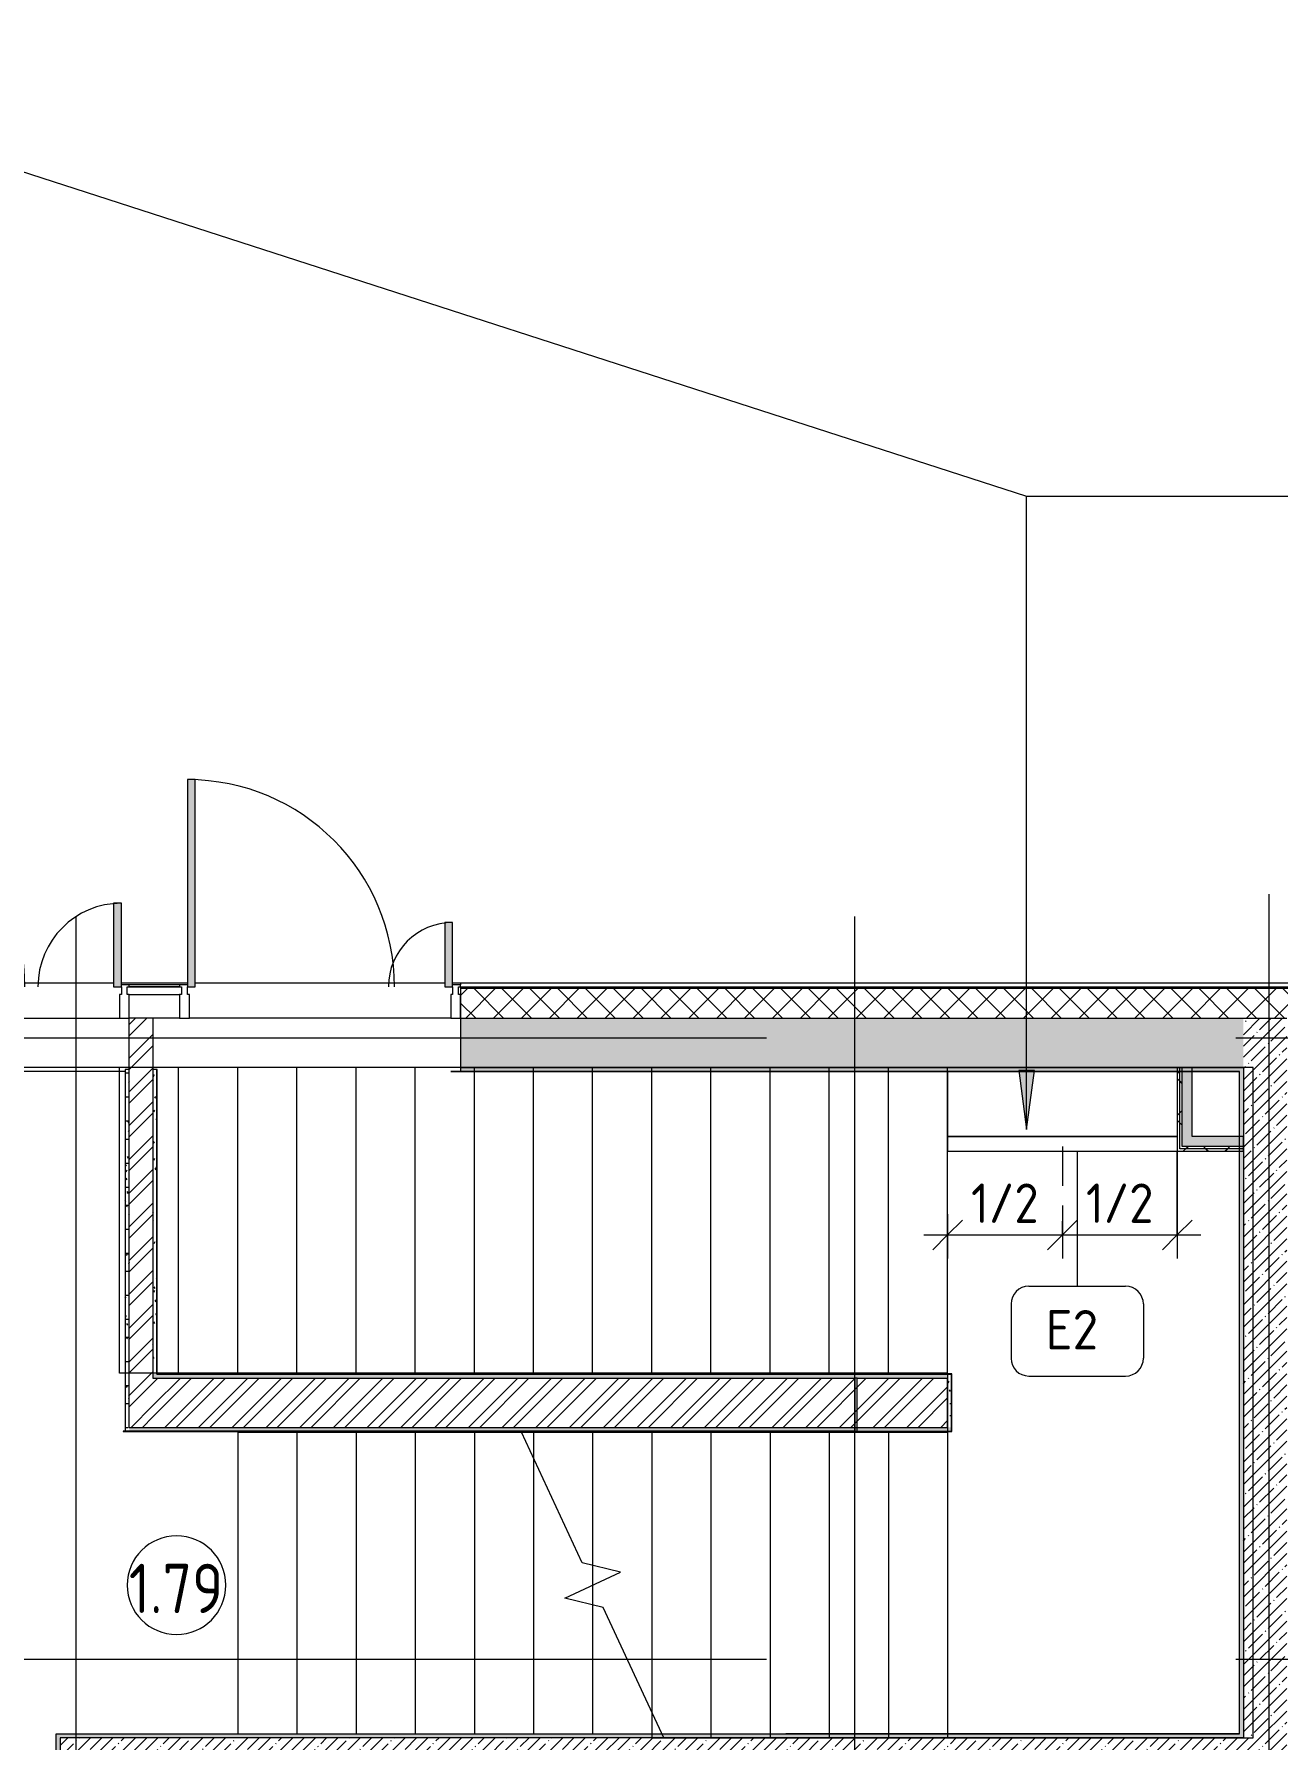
# Model space of a CAD drawing. Header units: millimetres. Extents: x -7229 to 196340, y -8553 to 29000.
# Drawn here: x 144664 to 150971, y 17740 to 26391 of the extents above; entities that cross this region are included whole.
import ezdxf

# ---------------------------------------------------------------- set-up
doc = ezdxf.new("R2010")
doc.units = ezdxf.units.MM
for name, pattern in [('200_ШТРИХ__ш1_п0_6_', [800, 500, -300]), ('ADSK_Штрих_ш2 п1', [300, 200, -100]), ('Осевая', [15875, 3175, -2381.25, 7937.5, -2381.25])]:
    doc.linetypes.add(name, pattern=pattern)
for name, color, linetype, lineweight in [('A-ANNO-DIMS', 7, 'Continuous', 9), ('A-ANNO-DIMS-100', 7, 'Continuous', 9), ('A-AREA-IDEN', 7, 'Continuous', 9), ('A-DETL-4', 7, 'ADSK_Штрих_ш2 п1', 9), ('A-DETL-MBND-1', 7, '200_ШТРИХ__ш1_п0_6_', 9), ('A-GLAZ-2', 7, 'Continuous', 9), ('A-GLAZ-CWMG-3', 7, 'Continuous', 9), ('A-WALL-1', 7, 'Continuous', 9), ('A-WALL-4', 7, 'Continuous', 13), ('G-ANNO-TEXT', 7, 'Continuous', 9), ('I-WALL-6', 7, 'Continuous', 9), ('S-STRS-2', 7, 'Continuous', 9), ('S-STRS-MBND-2', 7, 'Continuous', 9), ('Марки для знаков', 7, 'Continuous', 9), ('Оси', 7, 'Continuous', 9), ('Оси-2', 7, 'Осевая', 9)]:
    doc.layers.add(name, color=color, linetype=linetype, lineweight=lineweight)
for name, color, linetype, lineweight, true_color in [('A-DOOR-5', 7, 'Continuous', 9, 0xaaaaaa), ('A-DOOR-6', 7, 'Continuous', 9, 0xe2e2e2), ('A-FLOR-3', 7, 'Continuous', 9, 0xaaaaaa), ('I-WALL-1', 7, 'Continuous', 5, 0xe7e7e7), ('I-WALL-8', 9, 'Continuous', 9, 0x808080)]:
    doc.layers.add(name, color=color, linetype=linetype, lineweight=lineweight, true_color=true_color)
doc.styles.add('GOST Common', font='GOST_Common.ttf', dxfattribs={"width": 0.9, "height": 250})
doc.styles.add('GOST Common_1', font='GOST_Common.ttf', dxfattribs={"height": 200})
doc.styles.add('ISOCPEUR_2', font='isocpeur.ttf', dxfattribs={"width": 0.9, "height": 200})
doc.dimstyles.new('ISO-2_0_0_9К_Средний_округл2_1', dxfattribs={"dimscale": 304.8, "dimtxt": 199.196235, "dimasz": 0.492126, "dimexe": 0.393701, "dimexo": 0, "dimgap": 0, "dimtad": 1, "dimdec": 0, "dimrnd": 10, "dimzin": 0, "dimdsep": 46, "dimtxsty": 'ISOCPEUR_2', "dimblk1": 'OBLIQUE', "dimblk2": 'OBLIQUE', "dimsah": 1, "dimcen": 0.09, "dimdle": 0.393701, "dimazin": 0, "dimtfac": 1, "dimtdec": 4, "dimtix": 1, "dimtmove": 0, "dimatfit": 3, "dimfxl": 1, "dimtvp": 1, "dimtolj": 1, "dimtzin": 0, "dimarcsym": 2})
pattern_1 = [(45, (50216.3, 0), (-57.024626, 57.024626), []), (45, (50273.33, 0), (-57.024626, 57.024626), [100.806, -20.161, 3.353, -16.808])]
pattern_2 = [(45, (50216.3, 0), (-85.53659, 85.53659), []), (45, (50273.33, 0), (-85.53659, 85.53659), [])]
pattern_3 = [(0, (50216.302, 0), (121.92, 30.48), [10.058, -81.382, 10.058, -81.382, -487.68]), (0, (50216.302, 0), (121.92, 30.48), [-182.88, 10.058, -172.822, 10.058, -81.382, -213.36]), (0, (50216.302, 0), (121.92, 30.48), [-457.2, 10.058, -50.902, 10.058, -142.342]), (120, (50262.022, 15.24), (-87.356454, 90.345817), [10.058, -81.382, 10.058, -81.382, -487.68]), (120, (50262.022, 15.24), (-87.356454, 90.345817), [-182.88, 10.058, -172.822, 10.058, -81.382, -213.36]), (120, (50262.022, 15.24), (-87.356454, 90.345817), [-457.2, 10.058, -50.902, 10.058, -142.342]), (240, (50277.262, 76.2), (-34.563546, -120.825817), [10.058, -81.382, 10.058, -81.382, -487.68]), (240, (50277.262, 76.2), (-34.563546, -120.825817), [-182.88, 10.058, -172.822, 10.058, -81.382, -213.36]), (240, (50277.262, 76.2), (-34.563546, -120.825817), [-457.2, 10.058, -50.902, 10.058, -142.342])]
pattern_4 = [(45, (50216.3, 0), (-106.06602, 106.06602), []), (135, (50216.3, 0), (-106.06602, -106.06602), [])]

# ---------------------------------------------------------------- blocks, each defined once
blk = doc.blocks.new('DRS_ДПУ_распашная__2Ст_Прямоугольная1 - ВН-4_ Нр_ДО_1500х2200 глухая-26741401-План монтажа зашивок 1 этажа в осях 23_1-33 лист 3')
at = {"layer": 'A-DOOR-6'}
for points in [[(-770, 0), (-730, 0), (-730, 1050), (-770, 1050), (-770, 20)], [(770, 0), (770, 423.1), (730, 423.1), (730, 0)]]:
    blk.add_hatch(color=256, dxfattribs=at).paths.add_polyline_path(points)
at = {"layer": 'A-DOOR-5'}
for p, q in [((-770, 1050), (-770, 0)), ((-730, 1050), (-770, 1050)), ((-730, 0), (-730, 1050)), ((770, 423.1), (730, 423.1)), ((730, 423.1), (730, 0)), ((770, 0), (770, 423.1)), ((-770, 0), (-730, 0)), ((730, 0), (770, 0))]:
    blk.add_line(p, q, dxfattribs=at)
for centre, radius, start, end in [((-770, 0), 1050, 360, 90), ((770, 0), 423.1, 90, 180)]:
    blk.add_arc(centre, radius, start, end, dxfattribs=at)
blk = doc.blocks.new('Прямоугольный импост - Импост структурный с накладкой - 170мм-22855209-План монтажа зашивок 1 этажа в осях 23_1-33 лист 3')
at = {"layer": 'A-GLAZ-CWMG-3'}
for p, q in [((-50, 40), (-50, 160)), ((-50, 160), (0, 160)), ((0, 160), (0, 40)), ((-40, 40), (-50, 40)), ((-40, 0), (-40, 40)), ((-10, 40), (-10, 0)), ((0, 40), (-10, 40)), ((-10, 0), (0, 0)), ((0, 0), (0, -10)), ((0, -10), (-40, -10))]:
    blk.add_line(p, q, dxfattribs=at)
blk = doc.blocks.new('PNS_Панель прямоугольная - Нр_Металл - 40мм-23713233-План монтажа зашивок 1 этажа в осях 23_1-33 лист 3')
at = {"layer": 'A-GLAZ-2'}
for p, q in [((-137.5, 0), (137.5, 0)), ((127.5, 0), (-127.5, 0)), ((-127.5, -40), (127.5, -40))]:
    blk.add_line(p, q, dxfattribs=at)
blk = doc.blocks.new('Прямоугольный импост - Импост структурный с накладкой - 170мм-22855551-План монтажа зашивок 1 этажа в осях 23_1-33 лист 3')
at = {"layer": 'A-DETL-MBND-1'}
blk.add_line((95185, 21570), (94930, 21570), dxfattribs=at)
blk = doc.blocks.new('Прямоугольный импост - Импост структурный с накладкой - 170мм-22855665-План монтажа зашивок 1 этажа в осях 23_1-33 лист 3')
at = {"layer": 'A-GLAZ-CWMG-3'}
for p, q in [((-25, 40), (-25, 160)), ((-25, 160), (25, 160)), ((25, 160), (25, 40)), ((-15, 40), (-25, 40)), ((-25, -10), (-25, 0)), ((-25, 0), (-15, 0)), ((-15, 0), (-15, 40)), ((15, 40), (15, 0)), ((25, 40), (15, 40)), ((15, -10), (-25, -10))]:
    blk.add_line(p, q, dxfattribs=at)
blk = doc.blocks.new('Прямоугольный импост - Импост структурный с накладкой - 170мм-V173-План монтажа зашивок 1 этажа в осях 23_1-33 лист 3')
at = {"layer": 'A-GLAZ-CWMG-3'}
for p, q in [((-25, 40), (-25, 160)), ((-25, 160), (25, 160)), ((25, 160), (25, 40)), ((-15, 40), (-25, 40)), ((-15, 0), (-15, 40)), ((15, 40), (15, 0)), ((25, 40), (15, 40)), ((15, 0), (25, 0)), ((25, 0), (25, -10)), ((25, -10), (-15, -10))]:
    blk.add_line(p, q, dxfattribs=at)
blk = doc.blocks.new('DRS_ДПУ_распашная__2Ст_Прямоугольная1 - ВН-4_ Нр_ДО_1500х2200 глухая-26857260-План монтажа зашивок 1 этажа в осях 23_1-33 лист 3')
at = {"layer": 'A-DOOR-6'}
for points in [[(-672.5, 0), (-632.5, 0), (-632.5, 1050), (-672.5, 1050), (-672.5, 20)], [(632.5, 0), (672.5, 0), (672.5, 325.6), (632.5, 325.6), (632.5, 20)]]:
    blk.add_hatch(color=256, dxfattribs=at).paths.add_polyline_path(points)
at = {"layer": 'A-DOOR-5'}
for p, q in [((-672.5, 1050), (-672.5, 0)), ((-632.5, 1050), (-672.5, 1050)), ((-632.5, 0), (-632.5, 1050)), ((672.5, 325.6), (632.5, 325.6)), ((632.5, 325.6), (632.5, 0)), ((672.5, 0), (672.5, 325.6)), ((-672.5, 0), (-632.5, 0)), ((632.5, 0), (672.5, 0))]:
    blk.add_line(p, q, dxfattribs=at)
for centre, radius, start, end in [((-672.5, 0), 1050, 360, 90), ((672.5, 0), 325.6, 90, 180)]:
    blk.add_arc(centre, radius, start, end, dxfattribs=at)
blk = doc.blocks.new('Зашивка приборов отопления32 - Зашивка приборов отопления-33323791-План монтажа зашивок 1 этажа в осях 23_1-33 лист 3')
at = {"layer": 'A-WALL-1'}
for p, q in [((126595, 120), (125430, 120)), ((126595, 45), (126595, 120)), ((126595, 45), (125430, 45)), ((125430, 45), (126595, 45)), ((126595, -285), (126595, 45))]:
    blk.add_line(p, q, dxfattribs=at)
blk = doc.blocks.new('Марка_Помещения - Номер-25198446-План монтажа зашивок 1 этажа в осях 23_1-33 лист 3')
at = {"layer": 'A-AREA-IDEN'}
for start, end in [(360, 180), (180, 360)]:
    blk.add_arc((0, 0), 2.5, start, end, dxfattribs=at)
blk = doc.blocks.new('DIMBLOCK56-План монтажа зашивок 1 этажа в осях 23_1-33 лист 3')
at = {"layer": 'A-ANNO-DIMS-100'}
for p, q in [((149296.3, 20406.6), (149296.3, 20180.6)), ((149296.3, 20300.6), (149296.3, 20406.6)), ((149878.8, 20370), (149878.8, 20180.6)), ((149878.8, 20300.6), (149878.8, 20370)), ((149176.3, 20300.6), (149878.8, 20300.6))]:
    blk.add_line(p, q, dxfattribs=at)
at = {"layer": 'A-ANNO-DIMS-100', "lineweight": 20}
for p, q in [((149296.3, 20300.6), (149371.3, 20375.6)), ((149878.8, 20300.6), (149953.8, 20375.6)), ((149296.3, 20300.6), (149221.3, 20225.6)), ((149878.8, 20300.6), (149803.8, 20225.6))]:
    blk.add_line(p, q, dxfattribs=at)
at = {"layer": 'A-ANNO-DIMS-100', "color": 0, "insert": (149415.2, 20561.9), "char_height": 200, "width": 413.715, "attachment_point": 1, "line_spacing_factor": 1.149209, "style": 'ISOCPEUR_2'}
blk.add_mtext('1/2', dxfattribs=at)
blk = doc.blocks.new('_Oblique')
at = {"color": 0, "linetype": 'ByBlock', "lineweight": -2}
blk.add_line((-0.5, -0.5), (0.5, 0.5), dxfattribs=at)
blk = doc.blocks.new('DIMBLOCK57-План монтажа зашивок 1 этажа в осях 23_1-33 лист 3')
at = {"layer": 'A-ANNO-DIMS-100'}
for p, q in [((150461.3, 20725), (150461.3, 20180.6)), ((150461.3, 20300.6), (150461.3, 20725)), ((149878.8, 20370), (149878.8, 20180.6)), ((149878.8, 20300.6), (149878.8, 20370)), ((149878.8, 20300.6), (150581.3, 20300.6))]:
    blk.add_line(p, q, dxfattribs=at)
at = {"layer": 'A-ANNO-DIMS-100', "lineweight": 20}
for p, q in [((149878.8, 20300.6), (149953.8, 20375.6)), ((150461.3, 20300.6), (150536.3, 20375.6)), ((149878.8, 20300.6), (149803.8, 20225.6)), ((150461.3, 20300.6), (150386.3, 20225.6))]:
    blk.add_line(p, q, dxfattribs=at)
at = {"layer": 'A-ANNO-DIMS-100', "color": 0, "insert": (149997.7, 20561.9), "char_height": 200, "width": 413.715, "attachment_point": 1, "line_spacing_factor": 1.149209, "style": 'ISOCPEUR_2'}
blk.add_mtext('1/2', dxfattribs=at)
blk = doc.blocks.new('Марка_Знаки - В прямоуг_Наименование краткое-30718135-План монтажа зашивок 1 этажа в осях 23_1-33 лист 3')
at = {"layer": 'Марки для знаков'}
for p, q in [((-2.455, 2.278), (2.455, 2.278)), ((-3.355, 1.378), (-3.355, -1.384)), ((3.355, 1.378), (3.355, -1.378)), ((-2.461, -2.278), (2.455, -2.278))]:
    blk.add_line(p, q, dxfattribs=at)
for centre, radius, start, end in [((-2.455, 1.378), 0.9, 90, 180), ((2.455, 1.378), 0.9, 0, 90), ((-2.461, -1.384), 0.893, 180, 270), ((2.455, -1.378), 0.9, 270, 0)]:
    blk.add_arc(centre, radius, start, end, dxfattribs=at)

msp = doc.modelspace()

# ---------------------------------------------------------------- hatches: boundary and pattern name
at = {"layer": 'A-WALL-1'}
h = msp.add_hatch(dxfattribs=at)
h.set_pattern_fill('FP_144', color=256, style=0, pattern_type=2)
h.set_pattern_definition([(45, (50216.3, 0), (-70.71068, 70.71068), []), (135, (50216.3, 0), (-70.71068, -70.71068), [])])
h.paths.add_polyline_path([(150796.3, 21400), (151366.3, 21400), (151366.3, 21550), (146826.3, 21550), (146826.3, 21400), (150732.3, 21400)])
h.paths.add_polyline_path([(156266.3, 21400), (157066.3, 21400), (157066.3, 21550), (155766.3, 21550), (155766.3, 21400), (156050.6, 21400)])
h.paths.add_polyline_path([(157966.3, 21400), (159266.3, 21400), (159266.3, 21550), (157966.3, 21550), (157966.3, 21533.8)])
h.paths.add_polyline_path([(154866.3, 21400), (154866.3, 21550), (153666.3, 21550), (153666.3, 21400), (154721, 21400)])
h.paths.add_polyline_path([(160910.9, 21400), (161019.5, 21400), (160910.9, 21550), (160166.3, 21550), (160166.3, 21400), (160704, 21400)])
h.paths.add_polyline_path([(143386.3, 21400), (143526.3, 21400), (143526.3, 21550), (143276.3, 21550), (143276.3, 21400)])
h.paths.add_polyline_path([(161451.4, 21400), (161342.9, 21550), (161157.8, 21550), (161266.3, 21400), (161368.8, 21400)])
at = {"layer": 'G-ANNO-TEXT'}
msp.add_hatch(color=256, dxfattribs=at).paths.add_polyline_path([(149697.3, 20834.9), (149736.8, 21134.9), (149657.8, 21134.9)])
at = {"layer": 'I-WALL-1'}
for points in [[(150486.3, 20750), (150536.3, 20750), (150536.3, 21130), (150486.3, 21130), (150486.3, 20772.6)], [(150732.3, 20750), (150776.3, 20750), (150776.3, 20800), (150536.3, 20800), (150536.3, 20750), (150566.1, 20750)]]:
    msp.add_hatch(color=256, dxfattribs=at).paths.add_polyline_path(points)
at = {"layer": 'I-WALL-6'}
h = msp.add_hatch(dxfattribs=at)
h.set_pattern_fill('FP_141', color=256, style=0, pattern_type=2)
h.set_pattern_definition(pattern_1)
h.paths.add_polyline_path([(149402.8, 21150), (150796.3, 21150), (150796.3, 21400), (146826.3, 21400), (146826.3, 21150), (149296.3, 21150)])
h.paths.add_polyline_path([(143461.9, 21150), (143526.3, 21150), (143526.3, 21400), (143276.3, 21400), (143276.3, 21150), (143419.8, 21150)])
h = msp.add_hatch(dxfattribs=at)
h.set_pattern_fill('FP_165', color=256, style=0, pattern_type=2)
h.set_pattern_definition(pattern_2)
h.paths.add_polyline_path([(145146.3, 19325), (145266.3, 19325), (145266.3, 21400), (145146.3, 21400), (145146.3, 19391.6)])
h = msp.add_hatch(dxfattribs=at)
h.set_pattern_fill('FP_141', color=256, style=0, pattern_type=2)
h.set_pattern_definition(pattern_1)
h.paths.add_polyline_path([(151016.3, 17750), (151016.3, 21400), (150796.3, 21400), (150796.3, 17750), (150905.7, 17750)])
h = msp.add_hatch(dxfattribs=at)
h.set_pattern_fill('FP_185', color=256, style=0, pattern_type=2)
h.set_pattern_definition(pattern_4)
h.paths.add_polyline_path([(150461.3, 20725), (150473.8, 20725), (150473.8, 21130), (150461.3, 21130), (150461.3, 20765)])
h = msp.add_hatch(dxfattribs=at)
h.set_pattern_fill('FP_185', color=256, style=0, pattern_type=2)
h.set_pattern_definition(pattern_4)
h.paths.add_polyline_path([(150473.8, 20737.5), (150486.3, 20737.5), (150486.3, 21130), (150473.8, 21130), (150473.8, 20772.6)])
h = msp.add_hatch(dxfattribs=at)
h.set_pattern_fill('FP_185', color=256, style=0, pattern_type=2)
h.set_pattern_definition(pattern_4)
h.paths.add_polyline_path([(150776.3, 20725), (150776.3, 20737.5), (150473.8, 20737.5), (150473.8, 20725), (150732.3, 20725)])
h = msp.add_hatch(dxfattribs=at)
h.set_pattern_fill('FP_185', color=256, style=0, pattern_type=2)
h.set_pattern_definition(pattern_4)
h.paths.add_polyline_path([(150776.3, 20737.5), (150776.3, 20750), (150486.3, 20750), (150486.3, 20737.5), (150732.3, 20737.5)])
h = msp.add_hatch(dxfattribs=at)
h.set_pattern_fill('FP_165', color=256, style=0, pattern_type=2)
h.set_pattern_definition(pattern_2)
h.paths.add_polyline_path([(145266.3, 19325), (149296.3, 19325), (149296.3, 19575), (145266.3, 19575)])
h = msp.add_hatch(dxfattribs=at)
h.set_pattern_fill('FP_141', color=256, style=0, pattern_type=2)
h.set_pattern_definition(pattern_1)
h.paths.add_polyline_path([(144796.3, 13620), (145016.3, 13620), (145016.3, 17750), (144796.3, 17750), (144796.3, 14835.1)])
h = msp.add_hatch(dxfattribs=at)
h.set_pattern_fill('FP_141', color=256, style=0, pattern_type=2)
h.set_pattern_definition(pattern_1)
h.paths.add_polyline_path([(148736.3, 17530), (151016.3, 17530), (151016.3, 17750), (145016.3, 17750), (145016.3, 17530), (148073.2, 17530)])
at = {"layer": 'I-WALL-8'}
h = msp.add_hatch(dxfattribs=at)
h.set_pattern_fill('FP_184', color=256, style=0, pattern_type=2)
h.set_pattern_definition(pattern_3)
h.paths.add_polyline_path([(145126.3, 19305), (145146.3, 19305), (145146.3, 21140), (145126.3, 21140), (145126.3, 19325)])
h = msp.add_hatch(dxfattribs=at)
h.set_pattern_fill('FP_184', color=256, style=0, pattern_type=2)
h.set_pattern_definition(pattern_3)
h.paths.add_polyline_path([(145275.9, 19595), (145286.3, 19596), (145286.3, 21140), (145266.3, 21140), (145266.3, 19595)])
h = msp.add_hatch(dxfattribs=at)
h.set_pattern_fill('FP_184', color=256, style=0, pattern_type=2)
h.set_pattern_definition(pattern_3)
h.paths.add_polyline_path([(150775.3, 21130), (150776.3, 21130), (150776.3, 21150), (146826.3, 21150), (146826.3, 21130), (150732.3, 21130)])
h = msp.add_hatch(dxfattribs=at)
h.set_pattern_fill('FP_184', color=256, style=0, pattern_type=2)
h.set_pattern_definition(pattern_3)
h.paths.add_polyline_path([(150796.3, 17770), (150796.3, 21150), (150776.3, 21150), (150776.3, 17770), (150791.2, 17770)])
h = msp.add_hatch(dxfattribs=at)
h.set_pattern_fill('FP_184', color=256, style=0, pattern_type=2)
h.set_pattern_definition(pattern_3)
h.paths.add_polyline_path([(147496.3, 19575), (149296.3, 19575), (149296.3, 19595), (145266.3, 19595), (145266.3, 19575), (147196.3, 19575)])
h = msp.add_hatch(dxfattribs=at)
h.set_pattern_fill('FP_184', color=256, style=0, pattern_type=2)
h.set_pattern_definition(pattern_3)
h.paths.add_polyline_path([(149316.3, 19325), (149316.3, 19595), (149296.3, 19595), (149296.3, 19325)])
h = msp.add_hatch(dxfattribs=at)
h.set_pattern_fill('FP_184', color=256, style=0, pattern_type=2)
h.set_pattern_definition(pattern_3)
h.paths.add_polyline_path([(149316.3, 19305), (149316.3, 19325), (145146.3, 19325), (145146.3, 19305), (149296.3, 19305)])
h = msp.add_hatch(dxfattribs=at)
h.set_pattern_fill('FP_184', color=256, style=0, pattern_type=2)
h.set_pattern_definition(pattern_3)
h.paths.add_polyline_path([(144796.3, 13640), (144796.3, 17770), (144776.3, 17770), (144776.3, 13640)])
h = msp.add_hatch(dxfattribs=at)
h.set_pattern_fill('FP_184', color=256, style=0, pattern_type=2)
h.set_pattern_definition(pattern_3)
h.paths.add_polyline_path([(148073.2, 17750), (150796.3, 17750), (150796.3, 17770), (144796.3, 17770), (144796.3, 17750), (147936.3, 17750)])

# ---------------------------------------------------------------- linework, layer by layer
at = {"layer": 'A-DETL-4'}
msp.add_line((149878.8, 20750), (149878.8, 20370), dxfattribs=at)
at = {"layer": 'A-FLOR-3'}
for p, q in [((145401.3, 21400), (145266.3, 21400)), ((146776.3, 21400), (145451.3, 21400)), ((145146.3, 21150), (143526.3, 21150)), ((145126.3, 21130), (143526.3, 21130)), ((146896.3, 21129.5), (146826.3, 21129.5)), ((146896.3, 19595.5), (146896.3, 21129.5)), ((145286.3, 19595.5), (146896.3, 19595.5)), ((145706.3, 19300), (145706.3, 19304)), ((145996.3, 19300), (145996.3, 19305)), ((146011.3, 19300), (146011.3, 19305)), ((144776.3, 17770.5), (145696.3, 17770.5))]:
    msp.add_line(p, q, dxfattribs=at)
at = {"layer": 'A-WALL-1'}
for p, q in [((143606.3, 21580), (145066.3, 21580)), ((145106.3, 21580), (145441.3, 21580)), ((145481.3, 21580), (146746.3, 21580)), ((146786.3, 21580), (161358.2, 21580)), ((146826.3, 21580), (146826.3, 21570)), ((146826.3, 21560), (146826.3, 21400)), ((155766.3, 21558), (146826.3, 21558)), ((150796.3, 21400), (151016.3, 21400))]:
    msp.add_line(p, q, dxfattribs=at)
at = {"layer": 'A-WALL-4'}
for p, q in [((151366.3, 21553), (146826.3, 21553)), ((151366.3, 21550), (146826.3, 21550)), ((146826.3, 21400), (150796.3, 21400)), ((145286.3, 19595), (145286.3, 21140)), ((150473.8, 20737.5), (150473.8, 21150)), ((150486.3, 20750), (150486.3, 21150)), ((150776.3, 21130), (150775.3, 21130)), ((150775.3, 21129), (150775.3, 21130)), ((150776.3, 17770), (150776.3, 21130)), ((150796.3, 20725), (150796.3, 20800)), ((150796.3, 20737.5), (150473.8, 20737.5)), ((150796.3, 20750), (150486.3, 20750)), ((145286.3, 19595), (148826.3, 19595)), ((148837.3, 19575), (148826.3, 19575)), ((149296.3, 19325), (149296.3, 19575)), ((148826.3, 19305), (148837.3, 19305)), ((144776.3, 13640), (144776.3, 17771)), ((150776.3, 17770), (148476.7, 17770)), ((150775.3, 17771), (150776.3, 17771))]:
    msp.add_line(p, q, dxfattribs=at)
at = {"layer": 'G-ANNO-TEXT'}
for p, q in [((142445.3, 26391), (149697.3, 24047.8)), ((149697.3, 24047.8), (162509.3, 24047.8)), ((149697.3, 24047.8), (162509.3, 24047.8)), ((149697.3, 20834.9), (149697.3, 24047.8)), ((149736.8, 21134.9), (149657.8, 21134.9)), ((149657.8, 21134.9), (149697.3, 20834.9)), ((149697.3, 20834.9), (149736.8, 21134.9))]:
    msp.add_line(p, q, dxfattribs=at)
at = {"layer": 'I-WALL-6'}
for p, q in [((143576.3, 21400), (145096.3, 21400)), ((145266.3, 21400), (145146.3, 21400)), ((145146.3, 19325), (145146.3, 21400)), ((145266.3, 21400), (145266.3, 19575)), ((146826.3, 21400), (146826.3, 21130)), ((145146.3, 21140), (145125.3, 21140)), ((145125.3, 21140), (145125.3, 19304)), ((145126.3, 21140), (145126.3, 19305)), ((145287.3, 21140), (145266.3, 21140)), ((145287.3, 19595), (145287.3, 21140)), ((146776.3, 21130), (150775.3, 21130)), ((146776.3, 21130), (146776.3, 21129)), ((150775.8, 21129), (146776.3, 21129)), ((146826.3, 21150), (150796.3, 21150)), ((149289.8, 21129), (149289.8, 21130)), ((150461.3, 21150), (150461.3, 20725)), ((150536.3, 20800), (150536.3, 21150)), ((150775.3, 21129), (150775.3, 17771)), ((150775.8, 21130), (150775.8, 21129)), ((150796.3, 21150), (150796.3, 17750)), ((150796.3, 20800), (150536.3, 20800)), ((150461.3, 20725), (150796.3, 20725)), ((145266.3, 19575), (148826.3, 19575)), ((149317.3, 19596), (145286.3, 19596)), ((148826.3, 19595), (148826.3, 19596)), ((148826.3, 19595), (149316.3, 19595)), ((148826.3, 19575), (148826.3, 19305)), ((148837.3, 19575), (149296.3, 19575)), ((148837.3, 19304), (148837.3, 19575)), ((149316.3, 19305), (149316.3, 19595)), ((149317.3, 19304), (149317.3, 19596)), ((145125.3, 19305), (145115.3, 19305)), ((145115.3, 19305), (145115.3, 19304)), ((145115.3, 19304), (149317.3, 19304)), ((148826.3, 19305), (145126.3, 19305)), ((145146.3, 19325), (149296.3, 19325)), ((148837.3, 19305), (149316.3, 19305)), ((144775.3, 17771), (150775.3, 17771)), ((144775.3, 13641), (144775.3, 17771)), ((144775.3, 17770), (148476.7, 17770)), ((144775.8, 17770), (144775.8, 17771)), ((144796.3, 17750), (144796.3, 13620)), ((150796.3, 17750), (144796.3, 17750)), ((145334.9, 17771), (145334.9, 17770)), ((145934.9, 17770), (145934.9, 17771)), ((148476.7, 17771), (148476.7, 17770)), ((149292, 17770), (149292, 17771))]:
    msp.add_line(p, q, dxfattribs=at)
at = {"layer": 'S-STRS-2'}
for p, q in [((146896.3, 19600), (146896.3, 21130)), ((147196.3, 19600), (147196.3, 21130)), ((147196.3, 19600), (147196.3, 21130)), ((147496.3, 19600), (147496.3, 21130)), ((147496.3, 19600), (147496.3, 21130)), ((147796.3, 19600), (147796.3, 21130)), ((147796.3, 19600), (147796.3, 21130)), ((148096.3, 19600), (148096.3, 21130)), ((148096.3, 19600), (148096.3, 21130)), ((148396.3, 19600), (148396.3, 21130)), ((148396.3, 19600), (148396.3, 21130)), ((148696.3, 19600), (148696.3, 21130)), ((148696.3, 19600), (148696.3, 21130)), ((148996.3, 19600), (148996.3, 21130)), ((148996.3, 19600), (148996.3, 21130)), ((149296.3, 19600), (149296.3, 20725)), ((149296.3, 19600), (149296.3, 20725)), ((147196.3, 19600), (146896.3, 19600)), ((147496.3, 19600), (147196.3, 19600)), ((147796.3, 19600), (147496.3, 19600)), ((148096.3, 19600), (147796.3, 19600)), ((148396.3, 19600), (148096.3, 19600)), ((148696.3, 19600), (148396.3, 19600)), ((148996.3, 19600), (148696.3, 19600)), ((149296.3, 19600), (148996.3, 19600)), ((149296.3, 19600), (149296.3, 19595)), ((145696.3, 19300), (145696.3, 17770)), ((145696.3, 19300), (145996.3, 19300)), ((145696.3, 19300), (145696.3, 17770)), ((145996.3, 19300), (146296.3, 19300)), ((145996.3, 19300), (145996.3, 17770)), ((145996.3, 19300), (145996.3, 17770)), ((146296.3, 19300), (146596.3, 19300)), ((146296.3, 19300), (146296.3, 17770)), ((146296.3, 19300), (146296.3, 17770)), ((146596.3, 19300), (146896.3, 19300)), ((146596.3, 19300), (146596.3, 17770)), ((146596.3, 19300), (146596.3, 17770)), ((146896.3, 19300), (147134.9, 19300)), ((146896.3, 19300), (146896.3, 17770)), ((146896.3, 19300), (146896.3, 17770)), ((147134.9, 19300), (147196.3, 19300)), ((147196.3, 19300), (147496.3, 19300)), ((147196.3, 19300), (147196.3, 19168.4)), ((147196.3, 19300), (147196.3, 19168.4)), ((147496.3, 19300), (147796.3, 19300)), ((147496.3, 19300), (147496.3, 18625.4)), ((147496.3, 19300), (147496.3, 18625.4)), ((147796.3, 19300), (148096.3, 19300)), ((147796.3, 19300), (147796.3, 17881.6)), ((147796.3, 19300), (147796.3, 17881.6)), ((148096.3, 19300), (148396.3, 19300)), ((148096.3, 19300), (148096.3, 17770)), ((148096.3, 19300), (148096.3, 17770)), ((148396.3, 19300), (148696.3, 19300)), ((148396.3, 19300), (148396.3, 17770)), ((148396.3, 19300), (148396.3, 17770)), ((148696.3, 19300), (148996.3, 19300)), ((148696.3, 19300), (148696.3, 17770)), ((148696.3, 19300), (148696.3, 17770)), ((148996.3, 19300), (149296.3, 19300)), ((148996.3, 19300), (148996.3, 17770)), ((148996.3, 19300), (148996.3, 17770)), ((149296.3, 19305), (149296.3, 19300)), ((149296.3, 19300), (149296.3, 17770)), ((147196.3, 19168.4), (147196.3, 17770)), ((147196.3, 19168.4), (147196.3, 17770)), ((147496.3, 18625.4), (147496.3, 18525)), ((147496.3, 18625.4), (147496.3, 18525)), ((147496.3, 18525), (147496.3, 18424.6)), ((147496.3, 18525), (147496.3, 18424.6)), ((147496.3, 18424.6), (147496.3, 17770)), ((147496.3, 18424.6), (147496.3, 17770)), ((147796.3, 17881.6), (147796.3, 17750)), ((147796.3, 17881.6), (147796.3, 17750)), ((147796.3, 17750), (147857.7, 17750))]:
    msp.add_line(p, q, dxfattribs=at)
at = {"layer": 'S-STRS-MBND-2'}
for p, q in [((145096.3, 19600), (145096.3, 21150)), ((149296.3, 21150), (145096.3, 21150)), ((145396.3, 19600), (145396.3, 21150)), ((145396.3, 19600), (145396.3, 21150)), ((145696.3, 19600), (145696.3, 21150)), ((145696.3, 19600), (145696.3, 21150)), ((145996.3, 19600), (145996.3, 21150)), ((145996.3, 19600), (145996.3, 21150)), ((146296.3, 19600), (146296.3, 21150)), ((146296.3, 19600), (146296.3, 21150)), ((146596.3, 19600), (146596.3, 21150)), ((146596.3, 19600), (146596.3, 21150)), ((146896.3, 19600), (146896.3, 21150)), ((146896.3, 19600), (146896.3, 21150)), ((147196.3, 19600), (147196.3, 21150)), ((147196.3, 19600), (147196.3, 21150)), ((147496.3, 19600), (147496.3, 21150)), ((147496.3, 19600), (147496.3, 21150)), ((147796.3, 19600), (147796.3, 21150)), ((147796.3, 19600), (147796.3, 21150)), ((148096.3, 19600), (148096.3, 21150)), ((148096.3, 19600), (148096.3, 21150)), ((148396.3, 19600), (148396.3, 21150)), ((148396.3, 19600), (148396.3, 21150)), ((148696.3, 19600), (148696.3, 21150)), ((148696.3, 19600), (148696.3, 21150)), ((148996.3, 19600), (148996.3, 21150)), ((148996.3, 19600), (148996.3, 21150)), ((150846.3, 21150), (149296.3, 21150)), ((149296.3, 19600), (149296.3, 21150)), ((149296.3, 19600), (149296.3, 21150)), ((150846.3, 17750), (150846.3, 21150)), ((149296.3, 19600), (145096.3, 19600)), ((149296.3, 19600), (149296.3, 19300)), ((147134.9, 19300), (149296.3, 19300)), ((147443.5, 18638.3), (147134.9, 19300)), ((147196.3, 19300), (147196.3, 19168.4)), ((147196.3, 19300), (147196.3, 19168.4)), ((147496.3, 19300), (147496.3, 18625.4)), ((147496.3, 19300), (147496.3, 18625.4)), ((147796.3, 19300), (147796.3, 17881.6)), ((147796.3, 19300), (147796.3, 17881.6)), ((148096.3, 19300), (148096.3, 17750)), ((148096.3, 19300), (148096.3, 17750)), ((148396.3, 19300), (148396.3, 17750)), ((148396.3, 19300), (148396.3, 17750)), ((148696.3, 19300), (148696.3, 17750)), ((148696.3, 19300), (148696.3, 17750)), ((148996.3, 19300), (148996.3, 17750)), ((148996.3, 19300), (148996.3, 17750)), ((149296.3, 19300), (149296.3, 17750)), ((149296.3, 19300), (149296.3, 17750)), ((147637.9, 18591), (147443.5, 18638.3)), ((147354.7, 18459), (147637.9, 18591)), ((147496.3, 18525), (147496.3, 18424.6)), ((147496.3, 18525), (147496.3, 18424.6)), ((147549.1, 18411.7), (147354.7, 18459)), ((147857.7, 17750), (147549.1, 18411.7)), ((147857.7, 17750), (149296.3, 17750)), ((149296.3, 17750), (150846.3, 17750))]:
    msp.add_line(p, q, dxfattribs=at)
at = {"layer": 'Марки для знаков'}
msp.add_line((149953.7, 20721.8), (149953.7, 20040.9), dxfattribs=at)
at = {"layer": 'Оси'}
for p, q in [((150926.3, 19528.3), (150926.3, 22028.3)), ((144876.3, 19415.1), (144876.3, 21915.1)), ((148826.3, 19415.1), (148826.3, 21915.1))]:
    msp.add_line(p, q, dxfattribs=at)
at = {"layer": 'Оси-2'}
for p, q in [((134883.9, 21300), (172796.3, 21300)), ((150926.3, 593.7), (150926.3, 19528.3)), ((144876.3, 593.7), (144876.3, 19415.1)), ((148826.3, 593.7), (148826.3, 19415.1)), ((134883.9, 18150), (172976.3, 18150))]:
    msp.add_line(p, q, dxfattribs=at)

# ---------------------------------------------------------------- block references
at = {"layer": 'A-AREA-IDEN', "xscale": 99.99999999999993, "yscale": 99.99999999999993, "zscale": 99.99999999999993}
msp.add_blockref('Марка_Помещения - Номер-25198446-План монтажа зашивок 1 этажа в осях 23_1-33 лист 3', (145386, 18524.7), dxfattribs=at)
at = {"layer": 'A-DETL-MBND-1'}
msp.add_blockref('Прямоугольный импост - Импост структурный с накладкой - 170мм-22855551-План монтажа зашивок 1 этажа в осях 23_1-33 лист 3', (50216.3, 0), dxfattribs=at)
at = {"layer": 'A-DOOR-5'}
for name, p in [('DRS_ДПУ_распашная__2Ст_Прямоугольная1 - ВН-4_ Нр_ДО_1500х2200 глухая-26741401-План монтажа зашивок 1 этажа в осях 23_1-33 лист 3', (144336.3, 21560)), ('DRS_ДПУ_распашная__2Ст_Прямоугольная1 - ВН-4_ Нр_ДО_1500х2200 глухая-26857260-План монтажа зашивок 1 этажа в осях 23_1-33 лист 3', (146113.8, 21560))]:
    msp.add_blockref(name, p, dxfattribs=at)
at = {"layer": 'A-GLAZ-2'}
msp.add_blockref('PNS_Панель прямоугольная - Нр_Металл - 40мм-23713233-План монтажа зашивок 1 этажа в осях 23_1-33 лист 3', (145273.8, 21560), dxfattribs=at)
at = {"layer": 'A-GLAZ-CWMG-3', "extrusion": (0, 0, -1), "rotation": 180}
for name, p in [('Прямоугольный импост - Импост структурный с накладкой - 170мм-V173-План монтажа зашивок 1 этажа в осях 23_1-33 лист 3', (-145121.3, 21560)), ('Прямоугольный импост - Импост структурный с накладкой - 170мм-22855665-План монтажа зашивок 1 этажа в осях 23_1-33 лист 3', (-145426.3, 21560)), ('Прямоугольный импост - Импост структурный с накладкой - 170мм-22855209-План монтажа зашивок 1 этажа в осях 23_1-33 лист 3', (-146826.3, 21560))]:
    msp.add_blockref(name, p, dxfattribs=at)
at = {"layer": 'A-WALL-1', "rotation": 180}
msp.add_blockref('Зашивка приборов отопления32 - Зашивка приборов отопления-33323791-План монтажа зашивок 1 этажа в осях 23_1-33 лист 3', (275891.3, 20845), dxfattribs=at)
at = {"layer": 'Марки для знаков', "xscale": 99.99999999999993, "yscale": 99.99999999999993, "zscale": 99.99999999999993}
msp.add_blockref('Марка_Знаки - В прямоуг_Наименование краткое-30718135-План монтажа зашивок 1 этажа в осях 23_1-33 лист 3', (149953.7, 19813.1), dxfattribs=at)

# ---------------------------------------------------------------- texts
at = {"layer": 'A-AREA-IDEN', "insert": (145144.2, 18633.2), "char_height": 250, "width": 606.076, "attachment_point": 1, "style": 'GOST Common'}
msp.add_mtext('1.79', dxfattribs=at)
at = {"layer": 'Марки для знаков', "insert": (149793.2, 19920.2), "char_height": 200, "width": 352.742, "attachment_point": 1, "style": 'GOST Common_1'}
msp.add_mtext('E2', dxfattribs=at)

# ---------------------------------------------------------------- dimensions: what is measured, and where the dimension line sits
at = {"layer": 'A-ANNO-DIMS'}
for base, p1, p2, override, picture, middle in [((150461.3, 20300.6), (149878.8, 20370), (150461.3, 20725), {"dimpost": '<>', "dimfxl": 682.151926}, 'DIMBLOCK57-План монтажа зашивок 1 этажа в осях 23_1-33 лист 3', (150170.1, 20400.6)), ((149878.8, 20300.6), (149296.3, 20406.6), (149878.8, 20370), {"dimpost": '<>', "dimfxl": 583.650303}, 'DIMBLOCK56-План монтажа зашивок 1 этажа в осях 23_1-33 лист 3', (149587.6, 20400.6))]:
    dim = msp.add_linear_dim(base=base, p1=p1, p2=p2, text='1/2', dimstyle='ISO-2_0_0_9К_Средний_округл2_1', override=override, dxfattribs=at)
    dim.commit()
    dim.dimension.update_dxf_attribs({"geometry": picture, "text_midpoint": middle})

doc.saveas('drawing.dxf')
